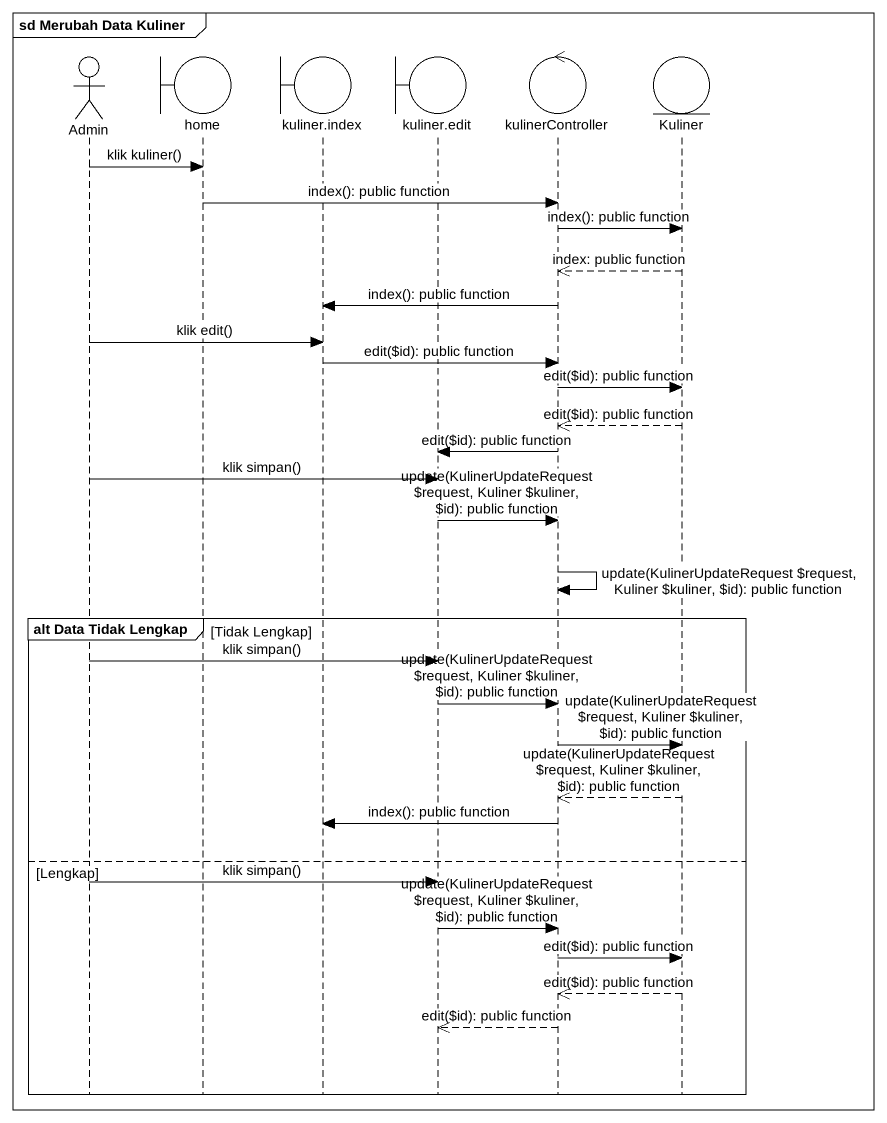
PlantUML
@startuml
mainframe sd Merubah Data Kuliner
hide footbox
actor Admin
boundary home
boundary "kuliner.index" as kuliner_index
boundary "kuliner.edit" as kuliner_edit
control kulinerController
entity Kuliner

Admin -> home : klik kuliner()
home -> kulinerController : index(): public function
kulinerController -> Kuliner : index(): public function
Kuliner -->> kulinerController : index: public function
kulinerController -> kuliner_index : index(): public function
Admin -> kuliner_index : klik edit()
kuliner_index -> kulinerController : edit(~$id): public function
kulinerController -> Kuliner : edit(~$id): public function
Kuliner -->> kulinerController : edit(~$id): public function
kulinerController -> kuliner_edit : edit(~$id): public function
Admin -> kuliner_edit : klik simpan()
kuliner_edit -> kulinerController : update(KulinerUpdateRequest ~$request, Kuliner ~$kuliner, ~$id): public function
kulinerController -> kulinerController : update(KulinerUpdateRequest ~$request, Kuliner ~$kuliner, ~$id): public function
group alt Data Tidak Lengkap [Tidak Lengkap]
  Admin -> kuliner_edit : klik simpan()
  kuliner_edit -> kulinerController : update(KulinerUpdateRequest ~$request, Kuliner ~$kuliner, ~$id): public function
  kulinerController -> Kuliner : update(KulinerUpdateRequest ~$request, Kuliner ~$kuliner, ~$id): public function
  Kuliner -->> kulinerController : update(KulinerUpdateRequest ~$request, Kuliner ~$kuliner, ~$id): public function
  kulinerController -> kuliner_index : index(): public function
else Lengkap
  Admin -> kuliner_edit : klik simpan()
  kuliner_edit -> kulinerController : update(KulinerUpdateRequest ~$request, Kuliner ~$kuliner, ~$id): public function
  kulinerController -> Kuliner : edit(~$id): public function
  Kuliner -->> kulinerController : edit(~$id): public function
  kulinerController -->> kuliner_edit : edit(~$id): public function
end
@enduml
